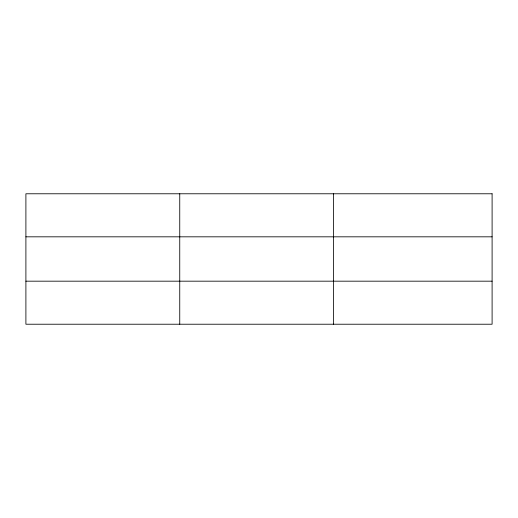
<?xml version="1.0" encoding="UTF-8"?>
<svg xmlns="http://www.w3.org/2000/svg" width="518" height="518" viewBox="0 0 518 518"><rect width="100%" height="100%" fill="white"/><g stroke="black" fill="none" stroke-linecap="round" stroke-linejoin="round"><path stroke-width="0.78" d="M179.746 193.777L179.746 324.223M333.592 193.777L333.592 324.223M25.9 236.823L492.1 236.823M25.9 281.177L492.1 281.177M492.1 193.777L492.1 324.223L25.9 324.223L25.9 193.777L492.1 193.777"/></g></svg>
